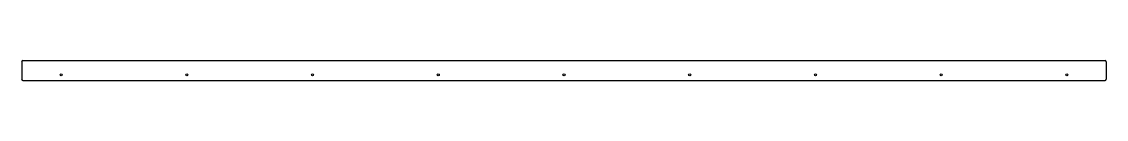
# Model space of a CAD drawing. Extents: x 0 to 103, y 0 to 2.
import ezdxf

# ---------------------------------------------------------------- set-up
doc = ezdxf.new("R2010")
doc.units = 0
doc.header["$LTSCALE"] = 1.87
doc.layers.get('0').update_dxf_attribs({"linetype": 'CONTINUOUS'})
doc.layers.add('DTM_AXES', color=7, linetype='CONTINUOUS')

msp = doc.modelspace()

# ---------------------------------------------------------------- linework, layer by layer
at = {"color": 3, "linetype": 'CONTINUOUS'}
for p, q in [((0, 1.79), (0, 1.08)), ((0.12, 1.92), (102.95, 1.92)), ((103.07, 1.79), (103.07, 1.08)), ((0, 1), (0, 0.12)), ((0.12, 0), (102.95, 0)), ((103.07, 1), (103.07, 0.12))]:
    msp.add_line(p, q, dxfattribs=at)
for centre, start, end in [((0.12, 1.79), 90, 180), ((102.95, 1.79), 0, 90), ((0.12, 0.12), 180, 270), ((102.95, 0.12), 270, 0)]:
    msp.add_arc(centre, 0.125, start, end, dxfattribs=at)
at = {"layer": 'DTM_AXES', "color": 3, "linetype": 'CONTINUOUS'}
for p, q in [((0, 1.08), (0, 1)), ((103.07, 1.08), (103.07, 1))]:
    msp.add_line(p, q, dxfattribs=at)
for centre in [(3.75, 0.55), (15.7, 0.55), (27.64, 0.55), (39.59, 0.55), (51.54, 0.55), (63.48, 0.55), (75.43, 0.55), (87.38, 0.55), (99.32, 0.55)]:
    msp.add_circle(centre, 0.0995, dxfattribs=at)

doc.saveas('drawing.dxf')
